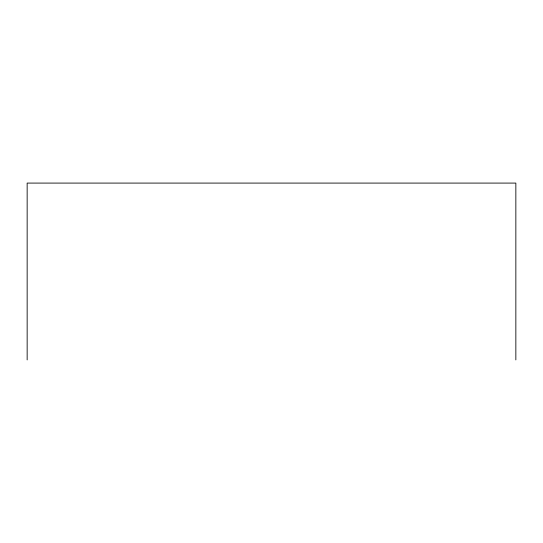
<?xml version="1.0" encoding="UTF-8"?>
<svg xmlns="http://www.w3.org/2000/svg" width="543" height="543" viewBox="0 0 543 543"><rect width="100%" height="100%" fill="white"/><g stroke="black" fill="none" stroke-linecap="round" stroke-linejoin="round"><path stroke-width="0.81" d="M515.85 359.914L515.85 183.086L27.15 183.086L27.15 359.914"/></g></svg>
